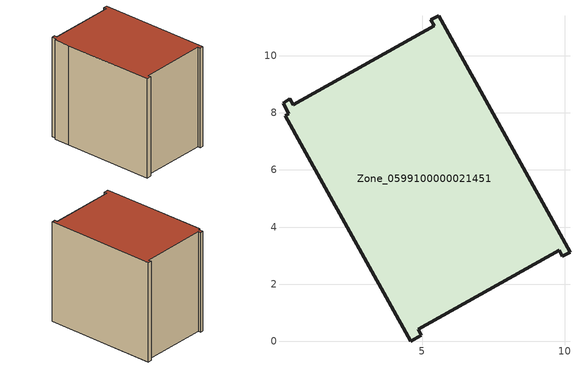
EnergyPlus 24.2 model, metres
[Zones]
Zone_0599100000021451
 floor ground (C_G): 5.58,11.4 10.18,3.12 9.91,2.97 9.8,3.18 4.86,0.42 4.98,0.21 4.6,0 0.85,6.75 0.2,7.89 0.33,7.96 0.13,8.34 0.37,8.5 0.49,8.29 5.43,11.04 5.31,11.25 z0
 wall outside (C_F): 4.6,0 4.98,0.21 4.86,0.42 9.8,3.18 9.91,2.97 10.18,3.12 5.58,11.4 5.31,11.25 5.43,11.04 0.49,8.29 0.37,8.5 0.13,8.34 0.33,7.96 0.2,7.89 0.85,6.75 4.6,0 z0:8.47
 roof outside (C_R): 0.13,8.34 0.33,7.96 0.2,7.89 0.85,6.75 4.6,0 4.98,0.21 4.86,0.42 9.8,3.18 9.91,2.97 10.18,3.12 5.58,11.4 5.31,11.25 5.43,11.04 0.49,8.29 0.37,8.5 z8.47
[BUILDING]
Pand.0599100000021451: North Axis=0; Terrain=City; Loads Convergence Tolerance Value=0.04; Temperature Convergence Tolerance Value=0.4; Solar Distribution=FullExterior; Maximum Number of Warmup Days=25; Minimum Number of Warmup Days=1
[Site:Location]
Rotterdam.The.Hague.AP_ZH_NLD Design_Conditions: Latitude=51.96; Longitude=4.45; Time Zone=1; Elevation=-4.5
[SITE:GROUNDTEMPERATURE:BUILDINGSURFACE]
18, 18, 18, 18, 18, 18, 18, 18, 18, 18, 18, 18
[MATERIAL] Thermal Absorptance=0.9; Solar Absorptance=0.7; Visible Absorptance=0.7
Name | Roughness | Thickness | Conductivity | Density | Specific Heat
G.TC.1965-1974 | MediumSmooth | 0.15 | 0.882353 | 540 | 1210
F.TC.1965-1974 | Rough | 0.3 | 0.697674 | 1920 | 840
R.TC.1965-1974 | MediumRough | 0.2 | 0.232558 | 1500 | 1000
[CONSTRUCTION]
C_G: G.TC.1965-1974
C_F: F.TC.1965-1974
C_R: R.TC.1965-1974
[ZONE]
Zone_0599100000021451: Type=1; Multiplier=1; Ceiling Height=Autocalculate; Volume=Autocalculate; Floor Area=autocalculate; Part of Total Floor Area=Yes
[ZONEINFILTRATION:DESIGNFLOWRATE]
Infil_Zone_0599100000021451: Zone or ZoneList or Space or SpaceList=Zone_0599100000021451; Schedule=AlwaysOn; Design Flow Rate Calculation Method=Flow/Area; Flow Rate per Floor Area=0.003; Constant Term Coefficient=1; Temperature Term Coefficient=0; Velocity Term Coefficient=0; Velocity Squared Term Coefficient=0
[HVACTEMPLATE:ZONE:IDEALLOADSAIRSYSTEM]
Zone_0599100000021451: Maximum Heating Supply Air Temperature=50; Minimum Cooling Supply Air Temperature=13; Maximum Heating Supply Air Humidity Ratio=0.0156; Minimum Cooling Supply Air Humidity Ratio=0.0077; Heating Limit=NoLimit; Cooling Limit=NoLimit; Dehumidification Control Type=ConstantSensibleHeatRatio; Cooling Sensible Heat Ratio=0.7; Dehumidification Setpoint=60; Humidification Control Type=None; Humidification Setpoint=30; Outdoor Air Method=None; Outdoor Air Flow Rate per Person=0.00944; Outdoor Air Flow Rate per Zone Floor Area=0; Outdoor Air Flow Rate per Zone=0; Demand Controlled Ventilation Type=None; Outdoor Air Economizer Type=NoEconomizer; Heat Recovery Type=None; Sensible Heat Recovery Effectiveness=0.7; Latent Heat Recovery Effectiveness=0.65
[ZONECONTROL:THERMOSTAT]
ThermostatControl_Zone_0599100000021451: Zone or ZoneList=Zone_0599100000021451; Control Type Schedule=DualSetpointControlType; Control 1=Thermostat_Zone_0599100000021451; Temperature Difference Between Cutout And Setpoint=0
[THERMOSTATSETPOINT:DUALSETPOINT]
Thermostat_Zone_0599100000021451: Heating Setpoint Temperature Schedule=HeatingSetpoint_Zone_0599100000021451; Cooling Setpoint Temperature Schedule=CoolingSetpoint_Zone_0599100000021451
[SCHEDULE:COMPACT]
HeatingSetpoint_Zone_0599100000021451: Through: 12/31, For: AllDays, Until: 24:00, 21
CoolingSetpoint_Zone_0599100000021451: Through: 12/31, For: AllDays, Until: 24:00, 24
DualSetpointControlType: Through: 12/31, For: AllDays, Until: 24:00, 4
AlwaysOn: Through: 12/31, For: AllDays, Until: 24:00, 1
